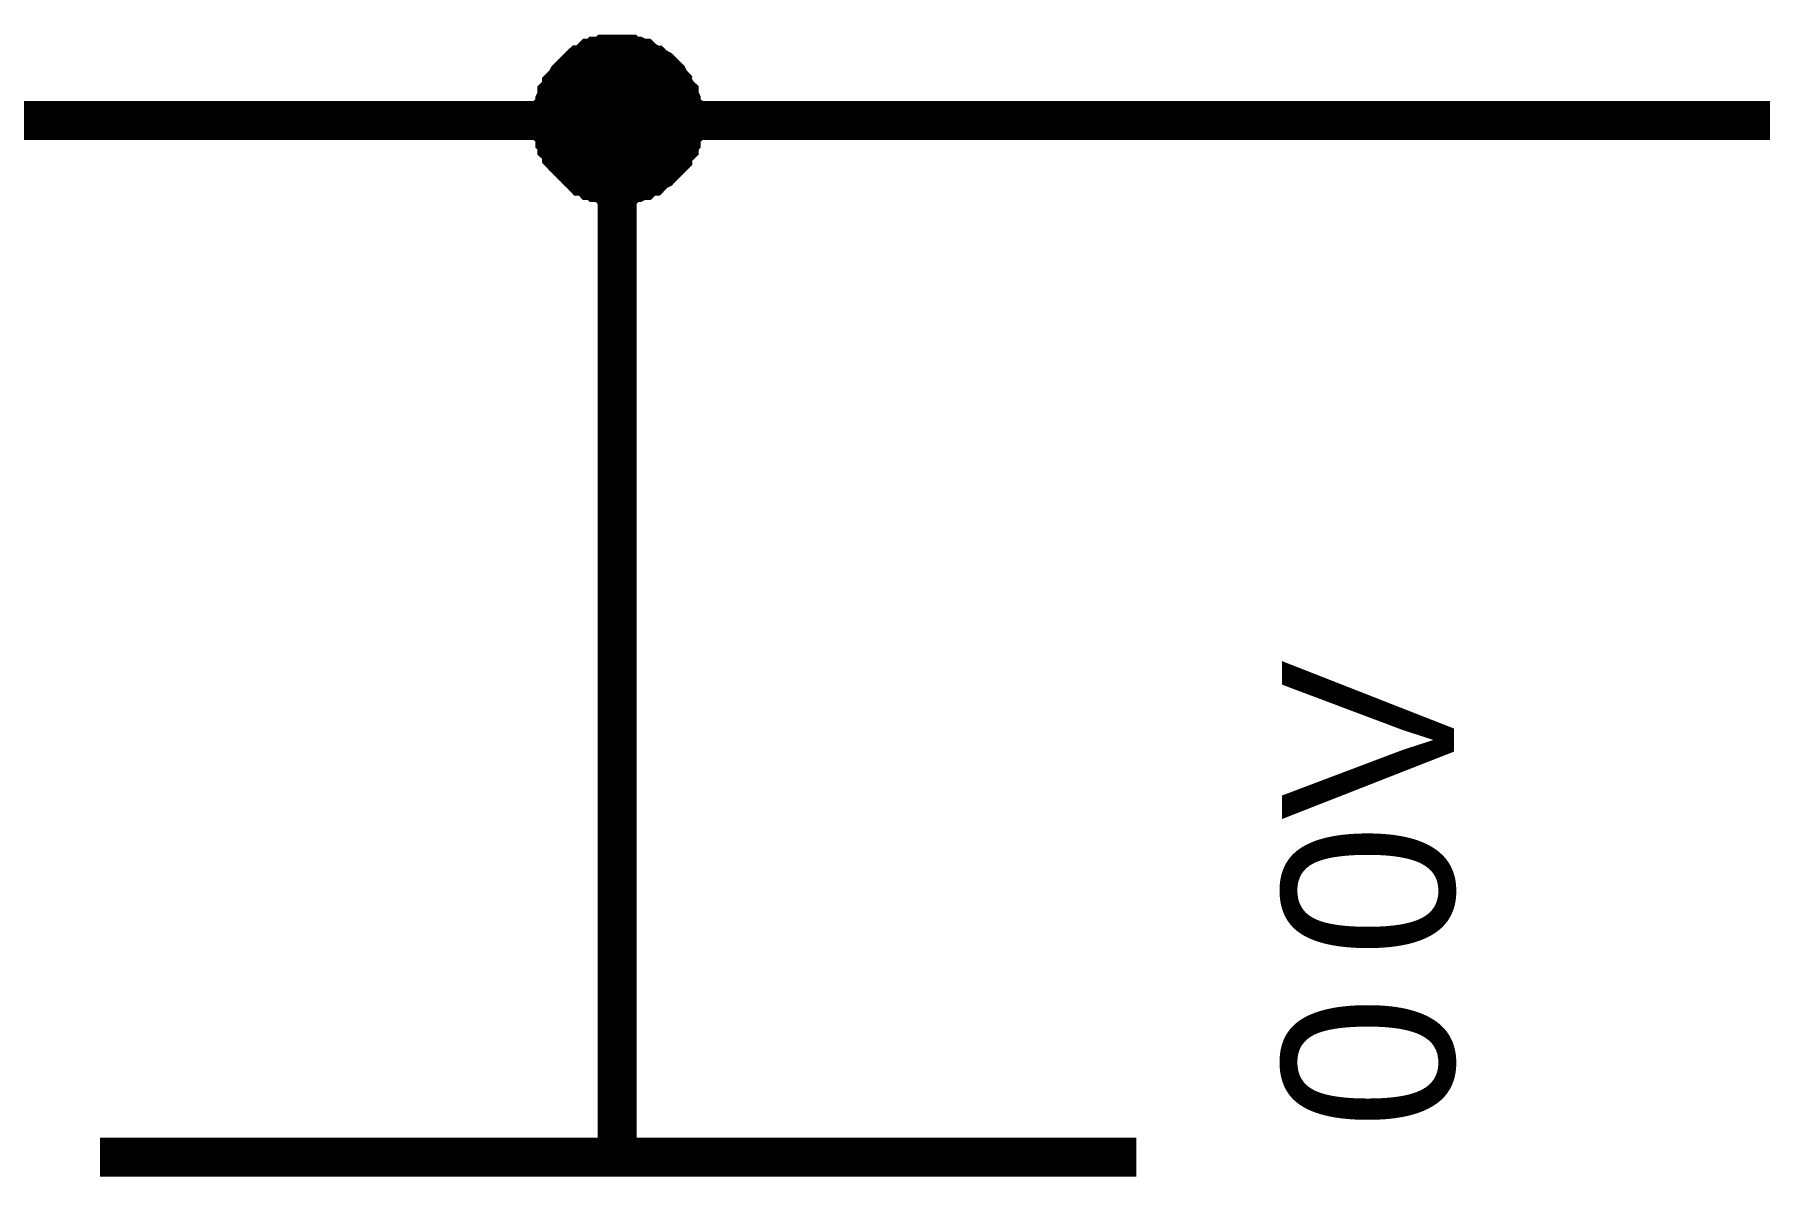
# Model space of a CAD drawing. Header units: millimetres. Extents: x -2024 to 917, y -725 to 13.
# Drawn here: x -1736 to -1722.69, y -517.32 to -508.51 of the extents above; entities that cross this region are included whole.
import ezdxf

# ---------------------------------------------------------------- set-up
doc = ezdxf.new("R2010")
doc.units = ezdxf.units.MM
doc.styles.get("Standard").update_dxf_attribs({"font": 'arial.ttf'})

msp = doc.modelspace()

# ---------------------------------------------------------------- linework, layer by layer
at = {"color": 7}
for points, const_width in [([(-1732.004, -509.175), (-1732.004, -509.142), (-1732.004, -509.125), (-1732.004, -509.092), (-1731.987, -509.076), (-1731.987, -509.043), (-1731.987, -509.026), (-1731.971, -508.993), (-1731.971, -508.976), (-1731.954, -508.96), (-1731.937, -508.927), (-1731.937, -508.91), (-1731.921, -508.894), (-1731.904, -508.877), (-1731.888, -508.844), (-1731.871, -508.827), (-1731.855, -508.811), (-1731.838, -508.794), (-1731.822, -508.778), (-1731.805, -508.761), (-1731.788, -508.745), (-1731.772, -508.745), (-1731.739, -508.728), (-1731.722, -508.711), (-1731.706, -508.695), (-1731.673, -508.695), (-1731.656, -508.678), (-1731.64, -508.678), (-1731.606, -508.678), (-1731.59, -508.662), (-1731.557, -508.662), (-1731.54, -508.662), (-1731.507, -508.662)], 0.3), ([(-1732.004, -509.175), (-1732.004, -509.142), (-1732.004, -509.125), (-1732.004, -509.092), (-1731.987, -509.076), (-1731.987, -509.043), (-1731.987, -509.026), (-1731.971, -508.993), (-1731.971, -508.976), (-1731.954, -508.96), (-1731.937, -508.927), (-1731.937, -508.91), (-1731.921, -508.894), (-1731.904, -508.877), (-1731.888, -508.844), (-1731.871, -508.827), (-1731.855, -508.811), (-1731.838, -508.794), (-1731.822, -508.778), (-1731.805, -508.761), (-1731.788, -508.745), (-1731.772, -508.745), (-1731.739, -508.728), (-1731.722, -508.711), (-1731.706, -508.695), (-1731.673, -508.695), (-1731.656, -508.678), (-1731.64, -508.678), (-1731.606, -508.678), (-1731.59, -508.662), (-1731.557, -508.662), (-1731.54, -508.662), (-1731.507, -508.662)], 0.3), ([(-1732.004, -509.175), (-1732.004, -509.142), (-1732.004, -509.125), (-1732.004, -509.092), (-1731.987, -509.076), (-1731.987, -509.043), (-1731.987, -509.026), (-1731.971, -508.993), (-1731.971, -508.976), (-1731.954, -508.96), (-1731.937, -508.927), (-1731.937, -508.91), (-1731.921, -508.894), (-1731.904, -508.877), (-1731.888, -508.844), (-1731.871, -508.827), (-1731.855, -508.811), (-1731.838, -508.794), (-1731.822, -508.778), (-1731.805, -508.761), (-1731.788, -508.745), (-1731.772, -508.745), (-1731.739, -508.728), (-1731.722, -508.711), (-1731.706, -508.695), (-1731.673, -508.695), (-1731.656, -508.678), (-1731.64, -508.678), (-1731.606, -508.678), (-1731.59, -508.662), (-1731.557, -508.662), (-1731.54, -508.662), (-1731.507, -508.662)], 0.3), ([(-1732.004, -509.175), (-1732.004, -509.142), (-1732.004, -509.125), (-1732.004, -509.092), (-1731.987, -509.076), (-1731.987, -509.043), (-1731.987, -509.026), (-1731.971, -508.993), (-1731.971, -508.976), (-1731.954, -508.96), (-1731.937, -508.927), (-1731.937, -508.91), (-1731.921, -508.894), (-1731.904, -508.877), (-1731.888, -508.844), (-1731.871, -508.827), (-1731.855, -508.811), (-1731.838, -508.794), (-1731.822, -508.778), (-1731.805, -508.761), (-1731.788, -508.745), (-1731.772, -508.745), (-1731.739, -508.728), (-1731.722, -508.711), (-1731.706, -508.695), (-1731.673, -508.695), (-1731.656, -508.678), (-1731.64, -508.678), (-1731.606, -508.678), (-1731.59, -508.662), (-1731.557, -508.662), (-1731.54, -508.662), (-1731.507, -508.662)], 0.3), ([(-1731.507, -508.662), (-1731.507, -508.662)], 0.3), ([(-1731.507, -508.662), (-1731.474, -508.662), (-1731.457, -508.662), (-1731.424, -508.662), (-1731.408, -508.678), (-1731.375, -508.678), (-1731.358, -508.678), (-1731.325, -508.695), (-1731.309, -508.695), (-1731.292, -508.711), (-1731.259, -508.728), (-1731.242, -508.745), (-1731.226, -508.745), (-1731.209, -508.761), (-1731.176, -508.778), (-1731.16, -508.794), (-1731.143, -508.811), (-1731.126, -508.827), (-1731.11, -508.844), (-1731.093, -508.877), (-1731.077, -508.894), (-1731.077, -508.91), (-1731.06, -508.927), (-1731.044, -508.96), (-1731.027, -508.976), (-1731.027, -508.993), (-1731.011, -509.026), (-1731.011, -509.043), (-1731.011, -509.076), (-1730.994, -509.092), (-1730.994, -509.125), (-1730.994, -509.142), (-1730.994, -509.175)], 0.3), ([(-1731.507, -508.662), (-1731.507, -508.662)], 0.3), ([(-1731.507, -508.662), (-1731.474, -508.662), (-1731.457, -508.662), (-1731.424, -508.662), (-1731.408, -508.678), (-1731.375, -508.678), (-1731.358, -508.678), (-1731.325, -508.695), (-1731.309, -508.695), (-1731.292, -508.711), (-1731.259, -508.728), (-1731.242, -508.745), (-1731.226, -508.745), (-1731.209, -508.761), (-1731.176, -508.778), (-1731.16, -508.794), (-1731.143, -508.811), (-1731.126, -508.827), (-1731.11, -508.844), (-1731.093, -508.877), (-1731.077, -508.894), (-1731.077, -508.91), (-1731.06, -508.927), (-1731.044, -508.96), (-1731.027, -508.976), (-1731.027, -508.993), (-1731.011, -509.026), (-1731.011, -509.043), (-1731.011, -509.076), (-1730.994, -509.092), (-1730.994, -509.125), (-1730.994, -509.142), (-1730.994, -509.175)], 0.3), ([(-1731.507, -508.662), (-1731.507, -508.662)], 0.3), ([(-1731.507, -508.662), (-1731.474, -508.662), (-1731.457, -508.662), (-1731.424, -508.662), (-1731.408, -508.678), (-1731.375, -508.678), (-1731.358, -508.678), (-1731.325, -508.695), (-1731.309, -508.695), (-1731.292, -508.711), (-1731.259, -508.728), (-1731.242, -508.745), (-1731.226, -508.745), (-1731.209, -508.761), (-1731.176, -508.778), (-1731.16, -508.794), (-1731.143, -508.811), (-1731.126, -508.827), (-1731.11, -508.844), (-1731.093, -508.877), (-1731.077, -508.894), (-1731.077, -508.91), (-1731.06, -508.927), (-1731.044, -508.96), (-1731.027, -508.976), (-1731.027, -508.993), (-1731.011, -509.026), (-1731.011, -509.043), (-1731.011, -509.076), (-1730.994, -509.092), (-1730.994, -509.125), (-1730.994, -509.142), (-1730.994, -509.175)], 0.3), ([(-1731.507, -508.662), (-1731.507, -508.662)], 0.3), ([(-1731.507, -508.662), (-1731.474, -508.662), (-1731.457, -508.662), (-1731.424, -508.662), (-1731.408, -508.678), (-1731.375, -508.678), (-1731.358, -508.678), (-1731.325, -508.695), (-1731.309, -508.695), (-1731.292, -508.711), (-1731.259, -508.728), (-1731.242, -508.745), (-1731.226, -508.745), (-1731.209, -508.761), (-1731.176, -508.778), (-1731.16, -508.794), (-1731.143, -508.811), (-1731.126, -508.827), (-1731.11, -508.844), (-1731.093, -508.877), (-1731.077, -508.894), (-1731.077, -508.91), (-1731.06, -508.927), (-1731.044, -508.96), (-1731.027, -508.976), (-1731.027, -508.993), (-1731.011, -509.026), (-1731.011, -509.043), (-1731.011, -509.076), (-1730.994, -509.092), (-1730.994, -509.125), (-1730.994, -509.142), (-1730.994, -509.175)], 0.3), ([(-1732.004, -509.175), (-1732.004, -509.142), (-1732.004, -509.125), (-1732.004, -509.092), (-1731.987, -509.076), (-1731.987, -509.043), (-1731.987, -509.026), (-1731.971, -508.993), (-1731.971, -508.976), (-1731.954, -508.96), (-1731.937, -508.927), (-1731.937, -508.91), (-1731.921, -508.894), (-1731.904, -508.877), (-1731.888, -508.844), (-1731.871, -508.827), (-1731.855, -508.811), (-1731.838, -508.794), (-1731.822, -508.778), (-1731.805, -508.761), (-1731.788, -508.745), (-1731.772, -508.745), (-1731.739, -508.728), (-1731.722, -508.711), (-1731.706, -508.695), (-1731.673, -508.695), (-1731.656, -508.678), (-1731.64, -508.678), (-1731.606, -508.678), (-1731.59, -508.662), (-1731.557, -508.662), (-1731.54, -508.662), (-1731.507, -508.662)], 0.0991), ([(-1732.004, -509.175), (-1732.004, -509.142), (-1732.004, -509.125), (-1732.004, -509.092), (-1731.987, -509.076), (-1731.987, -509.043), (-1731.987, -509.026), (-1731.971, -508.993), (-1731.971, -508.976), (-1731.954, -508.96), (-1731.937, -508.927), (-1731.937, -508.91), (-1731.921, -508.894), (-1731.904, -508.877), (-1731.888, -508.844), (-1731.871, -508.827), (-1731.855, -508.811), (-1731.838, -508.794), (-1731.822, -508.778), (-1731.805, -508.761), (-1731.788, -508.745), (-1731.772, -508.745), (-1731.739, -508.728), (-1731.722, -508.711), (-1731.706, -508.695), (-1731.673, -508.695), (-1731.656, -508.678), (-1731.64, -508.678), (-1731.606, -508.678), (-1731.59, -508.662), (-1731.557, -508.662), (-1731.54, -508.662), (-1731.507, -508.662)], 0.0991), ([(-1732.004, -509.175), (-1732.004, -509.142), (-1732.004, -509.125), (-1732.004, -509.092), (-1731.987, -509.076), (-1731.987, -509.043), (-1731.987, -509.026), (-1731.971, -508.993), (-1731.971, -508.976), (-1731.954, -508.96), (-1731.937, -508.927), (-1731.937, -508.91), (-1731.921, -508.894), (-1731.904, -508.877), (-1731.888, -508.844), (-1731.871, -508.827), (-1731.855, -508.811), (-1731.838, -508.794), (-1731.822, -508.778), (-1731.805, -508.761), (-1731.788, -508.745), (-1731.772, -508.745), (-1731.739, -508.728), (-1731.722, -508.711), (-1731.706, -508.695), (-1731.673, -508.695), (-1731.656, -508.678), (-1731.64, -508.678), (-1731.606, -508.678), (-1731.59, -508.662), (-1731.557, -508.662), (-1731.54, -508.662), (-1731.507, -508.662)], 0.0991), ([(-1732.004, -509.175), (-1732.004, -509.142), (-1732.004, -509.125), (-1732.004, -509.092), (-1731.987, -509.076), (-1731.987, -509.043), (-1731.987, -509.026), (-1731.971, -508.993), (-1731.971, -508.976), (-1731.954, -508.96), (-1731.937, -508.927), (-1731.937, -508.91), (-1731.921, -508.894), (-1731.904, -508.877), (-1731.888, -508.844), (-1731.871, -508.827), (-1731.855, -508.811), (-1731.838, -508.794), (-1731.822, -508.778), (-1731.805, -508.761), (-1731.788, -508.745), (-1731.772, -508.745), (-1731.739, -508.728), (-1731.722, -508.711), (-1731.706, -508.695), (-1731.673, -508.695), (-1731.656, -508.678), (-1731.64, -508.678), (-1731.606, -508.678), (-1731.59, -508.662), (-1731.557, -508.662), (-1731.54, -508.662), (-1731.507, -508.662)], 0.0991), ([(-1731.507, -508.662), (-1731.507, -508.662)], 0.0991), ([(-1731.507, -508.662), (-1731.474, -508.662), (-1731.457, -508.662), (-1731.424, -508.662), (-1731.408, -508.678), (-1731.375, -508.678), (-1731.358, -508.678), (-1731.325, -508.695), (-1731.309, -508.695), (-1731.292, -508.711), (-1731.259, -508.728), (-1731.242, -508.745), (-1731.226, -508.745), (-1731.209, -508.761), (-1731.176, -508.778), (-1731.16, -508.794), (-1731.143, -508.811), (-1731.126, -508.827), (-1731.11, -508.844), (-1731.093, -508.877), (-1731.077, -508.894), (-1731.077, -508.91), (-1731.06, -508.927), (-1731.044, -508.96), (-1731.027, -508.976), (-1731.027, -508.993), (-1731.011, -509.026), (-1731.011, -509.043), (-1731.011, -509.076), (-1730.994, -509.092), (-1730.994, -509.125), (-1730.994, -509.142), (-1730.994, -509.175)], 0.0991), ([(-1731.507, -508.662), (-1731.507, -508.662)], 0.0991), ([(-1731.507, -508.662), (-1731.474, -508.662), (-1731.457, -508.662), (-1731.424, -508.662), (-1731.408, -508.678), (-1731.375, -508.678), (-1731.358, -508.678), (-1731.325, -508.695), (-1731.309, -508.695), (-1731.292, -508.711), (-1731.259, -508.728), (-1731.242, -508.745), (-1731.226, -508.745), (-1731.209, -508.761), (-1731.176, -508.778), (-1731.16, -508.794), (-1731.143, -508.811), (-1731.126, -508.827), (-1731.11, -508.844), (-1731.093, -508.877), (-1731.077, -508.894), (-1731.077, -508.91), (-1731.06, -508.927), (-1731.044, -508.96), (-1731.027, -508.976), (-1731.027, -508.993), (-1731.011, -509.026), (-1731.011, -509.043), (-1731.011, -509.076), (-1730.994, -509.092), (-1730.994, -509.125), (-1730.994, -509.142), (-1730.994, -509.175)], 0.0991), ([(-1731.507, -508.662), (-1731.507, -508.662)], 0.0991), ([(-1731.507, -508.662), (-1731.474, -508.662), (-1731.457, -508.662), (-1731.424, -508.662), (-1731.408, -508.678), (-1731.375, -508.678), (-1731.358, -508.678), (-1731.325, -508.695), (-1731.309, -508.695), (-1731.292, -508.711), (-1731.259, -508.728), (-1731.242, -508.745), (-1731.226, -508.745), (-1731.209, -508.761), (-1731.176, -508.778), (-1731.16, -508.794), (-1731.143, -508.811), (-1731.126, -508.827), (-1731.11, -508.844), (-1731.093, -508.877), (-1731.077, -508.894), (-1731.077, -508.91), (-1731.06, -508.927), (-1731.044, -508.96), (-1731.027, -508.976), (-1731.027, -508.993), (-1731.011, -509.026), (-1731.011, -509.043), (-1731.011, -509.076), (-1730.994, -509.092), (-1730.994, -509.125), (-1730.994, -509.142), (-1730.994, -509.175)], 0.0991), ([(-1731.507, -508.662), (-1731.507, -508.662)], 0.0991), ([(-1731.507, -508.662), (-1731.474, -508.662), (-1731.457, -508.662), (-1731.424, -508.662), (-1731.408, -508.678), (-1731.375, -508.678), (-1731.358, -508.678), (-1731.325, -508.695), (-1731.309, -508.695), (-1731.292, -508.711), (-1731.259, -508.728), (-1731.242, -508.745), (-1731.226, -508.745), (-1731.209, -508.761), (-1731.176, -508.778), (-1731.16, -508.794), (-1731.143, -508.811), (-1731.126, -508.827), (-1731.11, -508.844), (-1731.093, -508.877), (-1731.077, -508.894), (-1731.077, -508.91), (-1731.06, -508.927), (-1731.044, -508.96), (-1731.027, -508.976), (-1731.027, -508.993), (-1731.011, -509.026), (-1731.011, -509.043), (-1731.011, -509.076), (-1730.994, -509.092), (-1730.994, -509.125), (-1730.994, -509.142), (-1730.994, -509.175)], 0.0991), ([(-1766.48, -514.176), (-1766.48, -509.175), (-1748.985, -509.175), (-1731.507, -509.175), (-1714.013, -509.175), (-1714.013, -514.176)], 0.3), ([(-1731.507, -509.672), (-1731.54, -509.672), (-1731.557, -509.672), (-1731.59, -509.672), (-1731.606, -509.655), (-1731.64, -509.655), (-1731.656, -509.655), (-1731.673, -509.639), (-1731.706, -509.639), (-1731.722, -509.622), (-1731.739, -509.606), (-1731.772, -509.606), (-1731.788, -509.589), (-1731.805, -509.573), (-1731.822, -509.556), (-1731.838, -509.539), (-1731.855, -509.523), (-1731.871, -509.506), (-1731.888, -509.49), (-1731.904, -509.473), (-1731.921, -509.457), (-1731.937, -509.44), (-1731.937, -509.407), (-1731.954, -509.39), (-1731.971, -509.374), (-1731.971, -509.341), (-1731.987, -509.324), (-1731.987, -509.308), (-1731.987, -509.274), (-1732.004, -509.258), (-1732.004, -509.225), (-1732.004, -509.208), (-1732.004, -509.175)], 0.3), ([(-1732.004, -509.175), (-1732.004, -509.175)], 0.3), ([(-1731.507, -509.672), (-1731.54, -509.672), (-1731.557, -509.672), (-1731.59, -509.672), (-1731.606, -509.655), (-1731.64, -509.655), (-1731.656, -509.655), (-1731.673, -509.639), (-1731.706, -509.639), (-1731.722, -509.622), (-1731.739, -509.606), (-1731.772, -509.606), (-1731.788, -509.589), (-1731.805, -509.573), (-1731.822, -509.556), (-1731.838, -509.539), (-1731.855, -509.523), (-1731.871, -509.506), (-1731.888, -509.49), (-1731.904, -509.473), (-1731.921, -509.457), (-1731.937, -509.44), (-1731.937, -509.407), (-1731.954, -509.39), (-1731.971, -509.374), (-1731.971, -509.341), (-1731.987, -509.324), (-1731.987, -509.308), (-1731.987, -509.274), (-1732.004, -509.258), (-1732.004, -509.225), (-1732.004, -509.208), (-1732.004, -509.175)], 0.3), ([(-1732.004, -509.175), (-1732.004, -509.175)], 0.3), ([(-1731.507, -509.672), (-1731.54, -509.672), (-1731.557, -509.672), (-1731.59, -509.672), (-1731.606, -509.655), (-1731.64, -509.655), (-1731.656, -509.655), (-1731.673, -509.639), (-1731.706, -509.639), (-1731.722, -509.622), (-1731.739, -509.606), (-1731.772, -509.606), (-1731.788, -509.589), (-1731.805, -509.573), (-1731.822, -509.556), (-1731.838, -509.539), (-1731.855, -509.523), (-1731.871, -509.506), (-1731.888, -509.49), (-1731.904, -509.473), (-1731.921, -509.457), (-1731.937, -509.44), (-1731.937, -509.407), (-1731.954, -509.39), (-1731.971, -509.374), (-1731.971, -509.341), (-1731.987, -509.324), (-1731.987, -509.308), (-1731.987, -509.274), (-1732.004, -509.258), (-1732.004, -509.225), (-1732.004, -509.208), (-1732.004, -509.175)], 0.3), ([(-1732.004, -509.175), (-1732.004, -509.175)], 0.3), ([(-1731.507, -509.672), (-1731.54, -509.672), (-1731.557, -509.672), (-1731.59, -509.672), (-1731.606, -509.655), (-1731.64, -509.655), (-1731.656, -509.655), (-1731.673, -509.639), (-1731.706, -509.639), (-1731.722, -509.622), (-1731.739, -509.606), (-1731.772, -509.606), (-1731.788, -509.589), (-1731.805, -509.573), (-1731.822, -509.556), (-1731.838, -509.539), (-1731.855, -509.523), (-1731.871, -509.506), (-1731.888, -509.49), (-1731.904, -509.473), (-1731.921, -509.457), (-1731.937, -509.44), (-1731.937, -509.407), (-1731.954, -509.39), (-1731.971, -509.374), (-1731.971, -509.341), (-1731.987, -509.324), (-1731.987, -509.308), (-1731.987, -509.274), (-1732.004, -509.258), (-1732.004, -509.225), (-1732.004, -509.208), (-1732.004, -509.175)], 0.3), ([(-1732.004, -509.175), (-1732.004, -509.175)], 0.3), ([(-1730.994, -509.175), (-1730.994, -509.208), (-1730.994, -509.225), (-1730.994, -509.258), (-1731.011, -509.274), (-1731.011, -509.308), (-1731.011, -509.324), (-1731.027, -509.341), (-1731.027, -509.374), (-1731.044, -509.39), (-1731.06, -509.407), (-1731.077, -509.44), (-1731.077, -509.457), (-1731.093, -509.473), (-1731.11, -509.49), (-1731.126, -509.506), (-1731.143, -509.523), (-1731.16, -509.539), (-1731.176, -509.556), (-1731.209, -509.573), (-1731.226, -509.589), (-1731.242, -509.606), (-1731.259, -509.606), (-1731.292, -509.622), (-1731.309, -509.639), (-1731.325, -509.639), (-1731.358, -509.655), (-1731.375, -509.655), (-1731.408, -509.655), (-1731.424, -509.672), (-1731.457, -509.672), (-1731.474, -509.672), (-1731.507, -509.672)], 0.3), ([(-1731.507, -514.176), (-1731.507, -509.175)], 0.3), ([(-1730.994, -509.175), (-1730.994, -509.208), (-1730.994, -509.225), (-1730.994, -509.258), (-1731.011, -509.274), (-1731.011, -509.308), (-1731.011, -509.324), (-1731.027, -509.341), (-1731.027, -509.374), (-1731.044, -509.39), (-1731.06, -509.407), (-1731.077, -509.44), (-1731.077, -509.457), (-1731.093, -509.473), (-1731.11, -509.49), (-1731.126, -509.506), (-1731.143, -509.523), (-1731.16, -509.539), (-1731.176, -509.556), (-1731.209, -509.573), (-1731.226, -509.589), (-1731.242, -509.606), (-1731.259, -509.606), (-1731.292, -509.622), (-1731.309, -509.639), (-1731.325, -509.639), (-1731.358, -509.655), (-1731.375, -509.655), (-1731.408, -509.655), (-1731.424, -509.672), (-1731.457, -509.672), (-1731.474, -509.672), (-1731.507, -509.672)], 0.3), ([(-1730.994, -509.175), (-1730.994, -509.208), (-1730.994, -509.225), (-1730.994, -509.258), (-1731.011, -509.274), (-1731.011, -509.308), (-1731.011, -509.324), (-1731.027, -509.341), (-1731.027, -509.374), (-1731.044, -509.39), (-1731.06, -509.407), (-1731.077, -509.44), (-1731.077, -509.457), (-1731.093, -509.473), (-1731.11, -509.49), (-1731.126, -509.506), (-1731.143, -509.523), (-1731.16, -509.539), (-1731.176, -509.556), (-1731.209, -509.573), (-1731.226, -509.589), (-1731.242, -509.606), (-1731.259, -509.606), (-1731.292, -509.622), (-1731.309, -509.639), (-1731.325, -509.639), (-1731.358, -509.655), (-1731.375, -509.655), (-1731.408, -509.655), (-1731.424, -509.672), (-1731.457, -509.672), (-1731.474, -509.672), (-1731.507, -509.672)], 0.3), ([(-1730.994, -509.175), (-1730.994, -509.208), (-1730.994, -509.225), (-1730.994, -509.258), (-1731.011, -509.274), (-1731.011, -509.308), (-1731.011, -509.324), (-1731.027, -509.341), (-1731.027, -509.374), (-1731.044, -509.39), (-1731.06, -509.407), (-1731.077, -509.44), (-1731.077, -509.457), (-1731.093, -509.473), (-1731.11, -509.49), (-1731.126, -509.506), (-1731.143, -509.523), (-1731.16, -509.539), (-1731.176, -509.556), (-1731.209, -509.573), (-1731.226, -509.589), (-1731.242, -509.606), (-1731.259, -509.606), (-1731.292, -509.622), (-1731.309, -509.639), (-1731.325, -509.639), (-1731.358, -509.655), (-1731.375, -509.655), (-1731.408, -509.655), (-1731.424, -509.672), (-1731.457, -509.672), (-1731.474, -509.672), (-1731.507, -509.672)], 0.3), ([(-1730.994, -509.175), (-1730.994, -509.175), (-1730.994, -509.175), (-1730.994, -509.175), (-1730.994, -509.175), (-1730.994, -509.175), (-1730.994, -509.175), (-1730.994, -509.175), (-1730.994, -509.175), (-1730.994, -509.175), (-1730.994, -509.175), (-1730.994, -509.175), (-1730.994, -509.175), (-1730.994, -509.175), (-1730.994, -509.175), (-1730.994, -509.175), (-1730.994, -509.175), (-1730.994, -509.175), (-1730.994, -509.175), (-1730.994, -509.175), (-1730.994, -509.175), (-1730.994, -509.175), (-1730.994, -509.175), (-1730.994, -509.175), (-1730.994, -509.175), (-1730.994, -509.175), (-1730.994, -509.175), (-1730.994, -509.175), (-1730.994, -509.175), (-1730.994, -509.175), (-1730.994, -509.175), (-1730.994, -509.175), (-1730.994, -509.175)], 0.3), ([(-1730.994, -509.175), (-1730.994, -509.175)], 0.3), ([(-1730.994, -509.175), (-1730.994, -509.175), (-1730.994, -509.175), (-1730.994, -509.175), (-1730.994, -509.175), (-1730.994, -509.175), (-1730.994, -509.175), (-1730.994, -509.175), (-1730.994, -509.175), (-1730.994, -509.175), (-1730.994, -509.175), (-1730.994, -509.175), (-1730.994, -509.175), (-1730.994, -509.175), (-1730.994, -509.175), (-1730.994, -509.175), (-1730.994, -509.175), (-1730.994, -509.175), (-1730.994, -509.175), (-1730.994, -509.175), (-1730.994, -509.175), (-1730.994, -509.175), (-1730.994, -509.175), (-1730.994, -509.175), (-1730.994, -509.175), (-1730.994, -509.175), (-1730.994, -509.175), (-1730.994, -509.175), (-1730.994, -509.175), (-1730.994, -509.175), (-1730.994, -509.175), (-1730.994, -509.175), (-1730.994, -509.175)], 0.3), ([(-1730.994, -509.175), (-1730.994, -509.175)], 0.3), ([(-1730.994, -509.175), (-1730.994, -509.175), (-1730.994, -509.175), (-1730.994, -509.175), (-1730.994, -509.175), (-1730.994, -509.175), (-1730.994, -509.175), (-1730.994, -509.175), (-1730.994, -509.175), (-1730.994, -509.175), (-1730.994, -509.175), (-1730.994, -509.175), (-1730.994, -509.175), (-1730.994, -509.175), (-1730.994, -509.175), (-1730.994, -509.175), (-1730.994, -509.175), (-1730.994, -509.175), (-1730.994, -509.175), (-1730.994, -509.175), (-1730.994, -509.175), (-1730.994, -509.175), (-1730.994, -509.175), (-1730.994, -509.175), (-1730.994, -509.175), (-1730.994, -509.175), (-1730.994, -509.175), (-1730.994, -509.175), (-1730.994, -509.175), (-1730.994, -509.175), (-1730.994, -509.175), (-1730.994, -509.175), (-1730.994, -509.175)], 0.3), ([(-1730.994, -509.175), (-1730.994, -509.175)], 0.3), ([(-1730.994, -509.175), (-1730.994, -509.175), (-1730.994, -509.175), (-1730.994, -509.175), (-1730.994, -509.175), (-1730.994, -509.175), (-1730.994, -509.175), (-1730.994, -509.175), (-1730.994, -509.175), (-1730.994, -509.175), (-1730.994, -509.175), (-1730.994, -509.175), (-1730.994, -509.175), (-1730.994, -509.175), (-1730.994, -509.175), (-1730.994, -509.175), (-1730.994, -509.175), (-1730.994, -509.175), (-1730.994, -509.175), (-1730.994, -509.175), (-1730.994, -509.175), (-1730.994, -509.175), (-1730.994, -509.175), (-1730.994, -509.175), (-1730.994, -509.175), (-1730.994, -509.175), (-1730.994, -509.175), (-1730.994, -509.175), (-1730.994, -509.175), (-1730.994, -509.175), (-1730.994, -509.175), (-1730.994, -509.175), (-1730.994, -509.175)], 0.3), ([(-1730.994, -509.175), (-1730.994, -509.175)], 0.3), ([(-1731.507, -509.672), (-1731.54, -509.672), (-1731.557, -509.672), (-1731.59, -509.672), (-1731.606, -509.655), (-1731.64, -509.655), (-1731.656, -509.655), (-1731.673, -509.639), (-1731.706, -509.639), (-1731.722, -509.622), (-1731.739, -509.606), (-1731.772, -509.606), (-1731.788, -509.589), (-1731.805, -509.573), (-1731.822, -509.556), (-1731.838, -509.539), (-1731.855, -509.523), (-1731.871, -509.506), (-1731.888, -509.49), (-1731.904, -509.473), (-1731.921, -509.457), (-1731.937, -509.44), (-1731.937, -509.407), (-1731.954, -509.39), (-1731.971, -509.374), (-1731.971, -509.341), (-1731.987, -509.324), (-1731.987, -509.308), (-1731.987, -509.274), (-1732.004, -509.258), (-1732.004, -509.225), (-1732.004, -509.208), (-1732.004, -509.175)], 0.0991), ([(-1732.004, -509.175), (-1732.004, -509.175)], 0.0991), ([(-1731.507, -509.672), (-1731.54, -509.672), (-1731.557, -509.672), (-1731.59, -509.672), (-1731.606, -509.655), (-1731.64, -509.655), (-1731.656, -509.655), (-1731.673, -509.639), (-1731.706, -509.639), (-1731.722, -509.622), (-1731.739, -509.606), (-1731.772, -509.606), (-1731.788, -509.589), (-1731.805, -509.573), (-1731.822, -509.556), (-1731.838, -509.539), (-1731.855, -509.523), (-1731.871, -509.506), (-1731.888, -509.49), (-1731.904, -509.473), (-1731.921, -509.457), (-1731.937, -509.44), (-1731.937, -509.407), (-1731.954, -509.39), (-1731.971, -509.374), (-1731.971, -509.341), (-1731.987, -509.324), (-1731.987, -509.308), (-1731.987, -509.274), (-1732.004, -509.258), (-1732.004, -509.225), (-1732.004, -509.208), (-1732.004, -509.175)], 0.0991), ([(-1732.004, -509.175), (-1732.004, -509.175)], 0.0991), ([(-1731.507, -509.672), (-1731.54, -509.672), (-1731.557, -509.672), (-1731.59, -509.672), (-1731.606, -509.655), (-1731.64, -509.655), (-1731.656, -509.655), (-1731.673, -509.639), (-1731.706, -509.639), (-1731.722, -509.622), (-1731.739, -509.606), (-1731.772, -509.606), (-1731.788, -509.589), (-1731.805, -509.573), (-1731.822, -509.556), (-1731.838, -509.539), (-1731.855, -509.523), (-1731.871, -509.506), (-1731.888, -509.49), (-1731.904, -509.473), (-1731.921, -509.457), (-1731.937, -509.44), (-1731.937, -509.407), (-1731.954, -509.39), (-1731.971, -509.374), (-1731.971, -509.341), (-1731.987, -509.324), (-1731.987, -509.308), (-1731.987, -509.274), (-1732.004, -509.258), (-1732.004, -509.225), (-1732.004, -509.208), (-1732.004, -509.175)], 0.0991), ([(-1732.004, -509.175), (-1732.004, -509.175)], 0.0991), ([(-1731.507, -509.672), (-1731.54, -509.672), (-1731.557, -509.672), (-1731.59, -509.672), (-1731.606, -509.655), (-1731.64, -509.655), (-1731.656, -509.655), (-1731.673, -509.639), (-1731.706, -509.639), (-1731.722, -509.622), (-1731.739, -509.606), (-1731.772, -509.606), (-1731.788, -509.589), (-1731.805, -509.573), (-1731.822, -509.556), (-1731.838, -509.539), (-1731.855, -509.523), (-1731.871, -509.506), (-1731.888, -509.49), (-1731.904, -509.473), (-1731.921, -509.457), (-1731.937, -509.44), (-1731.937, -509.407), (-1731.954, -509.39), (-1731.971, -509.374), (-1731.971, -509.341), (-1731.987, -509.324), (-1731.987, -509.308), (-1731.987, -509.274), (-1732.004, -509.258), (-1732.004, -509.225), (-1732.004, -509.208), (-1732.004, -509.175)], 0.0991), ([(-1732.004, -509.175), (-1732.004, -509.175)], 0.0991), ([(-1730.994, -509.175), (-1730.994, -509.208), (-1730.994, -509.225), (-1730.994, -509.258), (-1731.011, -509.274), (-1731.011, -509.308), (-1731.011, -509.324), (-1731.027, -509.341), (-1731.027, -509.374), (-1731.044, -509.39), (-1731.06, -509.407), (-1731.077, -509.44), (-1731.077, -509.457), (-1731.093, -509.473), (-1731.11, -509.49), (-1731.126, -509.506), (-1731.143, -509.523), (-1731.16, -509.539), (-1731.176, -509.556), (-1731.209, -509.573), (-1731.226, -509.589), (-1731.242, -509.606), (-1731.259, -509.606), (-1731.292, -509.622), (-1731.309, -509.639), (-1731.325, -509.639), (-1731.358, -509.655), (-1731.375, -509.655), (-1731.408, -509.655), (-1731.424, -509.672), (-1731.457, -509.672), (-1731.474, -509.672), (-1731.507, -509.672)], 0.0991), ([(-1730.994, -509.175), (-1730.994, -509.208), (-1730.994, -509.225), (-1730.994, -509.258), (-1731.011, -509.274), (-1731.011, -509.308), (-1731.011, -509.324), (-1731.027, -509.341), (-1731.027, -509.374), (-1731.044, -509.39), (-1731.06, -509.407), (-1731.077, -509.44), (-1731.077, -509.457), (-1731.093, -509.473), (-1731.11, -509.49), (-1731.126, -509.506), (-1731.143, -509.523), (-1731.16, -509.539), (-1731.176, -509.556), (-1731.209, -509.573), (-1731.226, -509.589), (-1731.242, -509.606), (-1731.259, -509.606), (-1731.292, -509.622), (-1731.309, -509.639), (-1731.325, -509.639), (-1731.358, -509.655), (-1731.375, -509.655), (-1731.408, -509.655), (-1731.424, -509.672), (-1731.457, -509.672), (-1731.474, -509.672), (-1731.507, -509.672)], 0.0991), ([(-1730.994, -509.175), (-1730.994, -509.208), (-1730.994, -509.225), (-1730.994, -509.258), (-1731.011, -509.274), (-1731.011, -509.308), (-1731.011, -509.324), (-1731.027, -509.341), (-1731.027, -509.374), (-1731.044, -509.39), (-1731.06, -509.407), (-1731.077, -509.44), (-1731.077, -509.457), (-1731.093, -509.473), (-1731.11, -509.49), (-1731.126, -509.506), (-1731.143, -509.523), (-1731.16, -509.539), (-1731.176, -509.556), (-1731.209, -509.573), (-1731.226, -509.589), (-1731.242, -509.606), (-1731.259, -509.606), (-1731.292, -509.622), (-1731.309, -509.639), (-1731.325, -509.639), (-1731.358, -509.655), (-1731.375, -509.655), (-1731.408, -509.655), (-1731.424, -509.672), (-1731.457, -509.672), (-1731.474, -509.672), (-1731.507, -509.672)], 0.0991), ([(-1730.994, -509.175), (-1730.994, -509.208), (-1730.994, -509.225), (-1730.994, -509.258), (-1731.011, -509.274), (-1731.011, -509.308), (-1731.011, -509.324), (-1731.027, -509.341), (-1731.027, -509.374), (-1731.044, -509.39), (-1731.06, -509.407), (-1731.077, -509.44), (-1731.077, -509.457), (-1731.093, -509.473), (-1731.11, -509.49), (-1731.126, -509.506), (-1731.143, -509.523), (-1731.16, -509.539), (-1731.176, -509.556), (-1731.209, -509.573), (-1731.226, -509.589), (-1731.242, -509.606), (-1731.259, -509.606), (-1731.292, -509.622), (-1731.309, -509.639), (-1731.325, -509.639), (-1731.358, -509.655), (-1731.375, -509.655), (-1731.408, -509.655), (-1731.424, -509.672), (-1731.457, -509.672), (-1731.474, -509.672), (-1731.507, -509.672)], 0.0991), ([(-1730.994, -509.175), (-1730.994, -509.175), (-1730.994, -509.175), (-1730.994, -509.175), (-1730.994, -509.175), (-1730.994, -509.175), (-1730.994, -509.175), (-1730.994, -509.175), (-1730.994, -509.175), (-1730.994, -509.175), (-1730.994, -509.175), (-1730.994, -509.175), (-1730.994, -509.175), (-1730.994, -509.175), (-1730.994, -509.175), (-1730.994, -509.175), (-1730.994, -509.175), (-1730.994, -509.175), (-1730.994, -509.175), (-1730.994, -509.175), (-1730.994, -509.175), (-1730.994, -509.175), (-1730.994, -509.175), (-1730.994, -509.175), (-1730.994, -509.175), (-1730.994, -509.175), (-1730.994, -509.175), (-1730.994, -509.175), (-1730.994, -509.175), (-1730.994, -509.175), (-1730.994, -509.175), (-1730.994, -509.175), (-1730.994, -509.175)], 0.0991), ([(-1730.994, -509.175), (-1730.994, -509.175)], 0.0991), ([(-1730.994, -509.175), (-1730.994, -509.175), (-1730.994, -509.175), (-1730.994, -509.175), (-1730.994, -509.175), (-1730.994, -509.175), (-1730.994, -509.175), (-1730.994, -509.175), (-1730.994, -509.175), (-1730.994, -509.175), (-1730.994, -509.175), (-1730.994, -509.175), (-1730.994, -509.175), (-1730.994, -509.175), (-1730.994, -509.175), (-1730.994, -509.175), (-1730.994, -509.175), (-1730.994, -509.175), (-1730.994, -509.175), (-1730.994, -509.175), (-1730.994, -509.175), (-1730.994, -509.175), (-1730.994, -509.175), (-1730.994, -509.175), (-1730.994, -509.175), (-1730.994, -509.175), (-1730.994, -509.175), (-1730.994, -509.175), (-1730.994, -509.175), (-1730.994, -509.175), (-1730.994, -509.175), (-1730.994, -509.175), (-1730.994, -509.175)], 0.0991), ([(-1730.994, -509.175), (-1730.994, -509.175)], 0.0991), ([(-1730.994, -509.175), (-1730.994, -509.175), (-1730.994, -509.175), (-1730.994, -509.175), (-1730.994, -509.175), (-1730.994, -509.175), (-1730.994, -509.175), (-1730.994, -509.175), (-1730.994, -509.175), (-1730.994, -509.175), (-1730.994, -509.175), (-1730.994, -509.175), (-1730.994, -509.175), (-1730.994, -509.175), (-1730.994, -509.175), (-1730.994, -509.175), (-1730.994, -509.175), (-1730.994, -509.175), (-1730.994, -509.175), (-1730.994, -509.175), (-1730.994, -509.175), (-1730.994, -509.175), (-1730.994, -509.175), (-1730.994, -509.175), (-1730.994, -509.175), (-1730.994, -509.175), (-1730.994, -509.175), (-1730.994, -509.175), (-1730.994, -509.175), (-1730.994, -509.175), (-1730.994, -509.175), (-1730.994, -509.175), (-1730.994, -509.175)], 0.0991), ([(-1730.994, -509.175), (-1730.994, -509.175)], 0.0991), ([(-1730.994, -509.175), (-1730.994, -509.175), (-1730.994, -509.175), (-1730.994, -509.175), (-1730.994, -509.175), (-1730.994, -509.175), (-1730.994, -509.175), (-1730.994, -509.175), (-1730.994, -509.175), (-1730.994, -509.175), (-1730.994, -509.175), (-1730.994, -509.175), (-1730.994, -509.175), (-1730.994, -509.175), (-1730.994, -509.175), (-1730.994, -509.175), (-1730.994, -509.175), (-1730.994, -509.175), (-1730.994, -509.175), (-1730.994, -509.175), (-1730.994, -509.175), (-1730.994, -509.175), (-1730.994, -509.175), (-1730.994, -509.175), (-1730.994, -509.175), (-1730.994, -509.175), (-1730.994, -509.175), (-1730.994, -509.175), (-1730.994, -509.175), (-1730.994, -509.175), (-1730.994, -509.175), (-1730.994, -509.175), (-1730.994, -509.175)], 0.0991), ([(-1730.994, -509.175), (-1730.994, -509.175)], 0.0991), ([(-1731.507, -517.173), (-1731.507, -514.176)], 0.3), ([(-1735.496, -517.173), (-1727.502, -517.173)], 0.3)]:
    msp.add_lwpolyline(points, dxfattribs=dict(at, const_width=const_width))
at = {"color": 7, "const_width": 0.508}
msp.add_lwpolyline([(-1731.709, -509.163, 1), (-1731.201, -509.163, 1)], format="xyb", close=True, dxfattribs=at)

# ---------------------------------------------------------------- texts
at = {"color": 7}
for s, p in [('V', (-1725.052, -514.573)), ('0', (-1725.052, -515.633)), ('0', (-1725.052, -516.958))]:
    msp.add_text(s, height=1.325, rotation=90, dxfattribs=at).set_placement(p)

doc.saveas('drawing.dxf')
